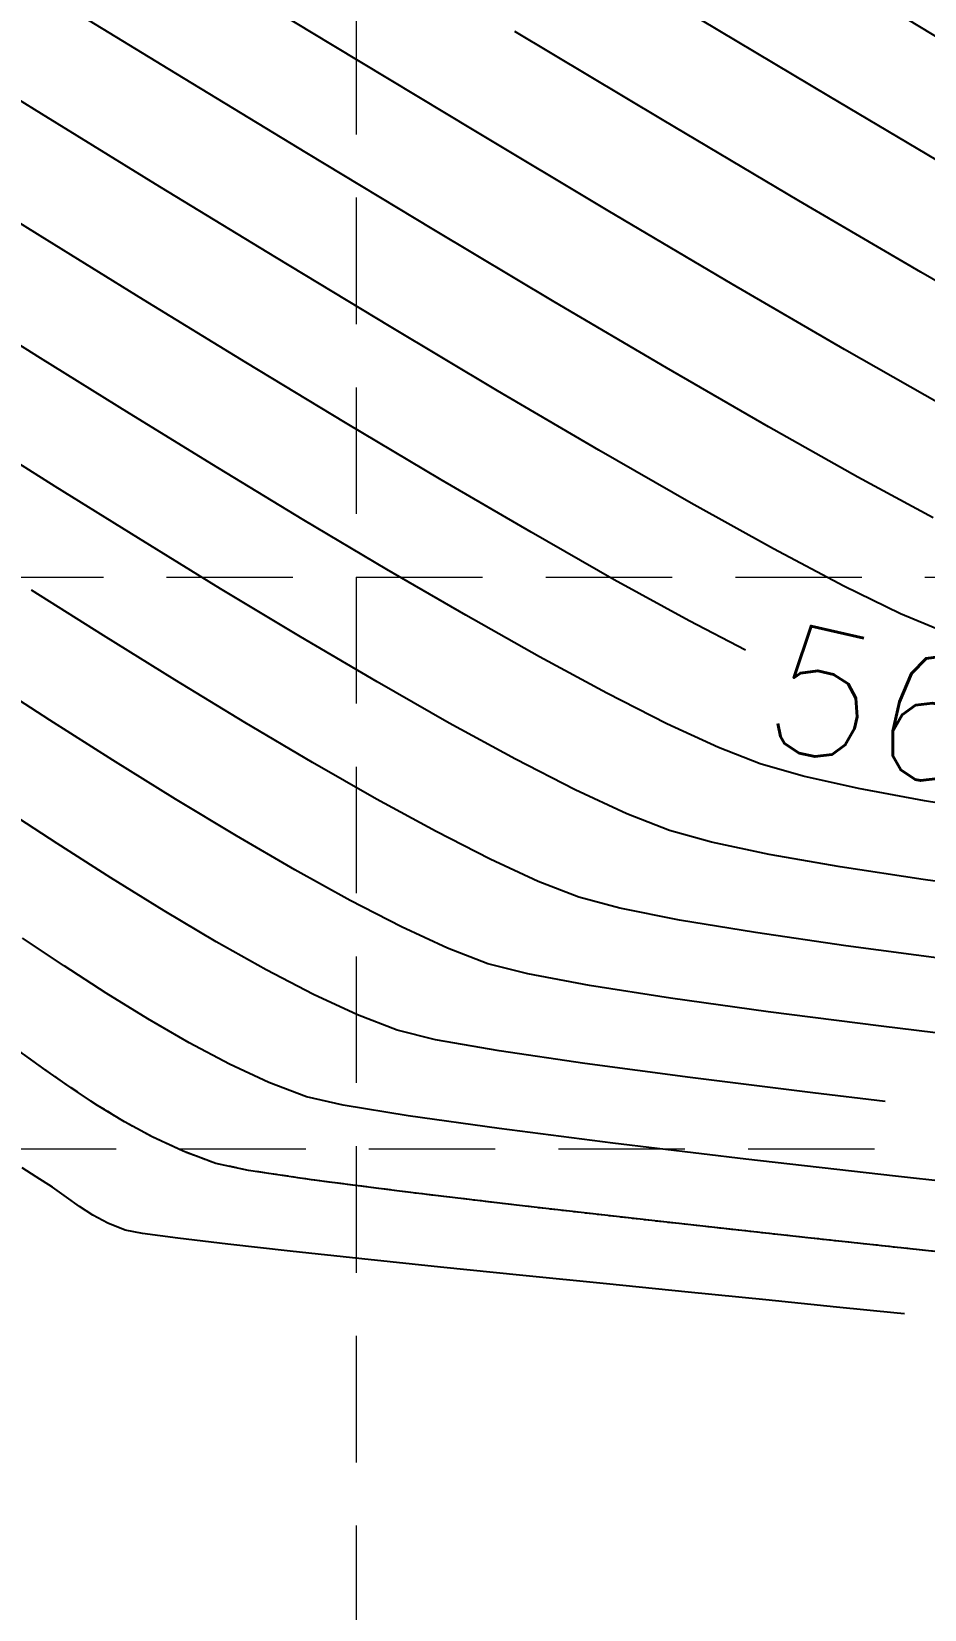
# Model space of a CAD drawing. Header units: inches. Extents: x 2547543 to 2548696, y 7125653 to 7126375.
# Drawn here: x 2548433.31 to 2548461.57, y 7125783.73 to 7125833.63 of the extents above; entities that cross this region are included whole.
import ezdxf

# ---------------------------------------------------------------- set-up
doc = ezdxf.new("R2010")
doc.units = ezdxf.units.IN
doc.header["$MEASUREMENT"] = 0
doc.linetypes.add('DASHED2', pattern=[0.375, 0.25, -0.125])
doc.linetypes.add('HIDDEN', pattern=[0.375, 0.25, -0.125])
for name, color, linetype in [('CONT-MJR', 6, 'Continuous'), ('CONT-MNR', 14, 'Continuous'), ('GRID', 254, 'HIDDEN'), ('V-100YR-LINE', 2, 'DASHED2')]:
    doc.layers.add(name, color=color, linetype=linetype)
doc.styles.add('L80', font='simplex', dxfattribs={"height": 3.2})

msp = doc.modelspace()

# ---------------------------------------------------------------- linework, layer by layer
at = {"layer": 'CONT-MJR', "color": 35, "extrusion": (0.5128703055098449, 0.8584661028405481, 0), "elevation": 7424313.578399705}
msp.add_lwpolyline([(1466862.147208235, 555.0000000000009), (1466866.864424847, 555.0000000000009)], dxfattribs=at)
at = {"layer": 'CONT-MJR', "color": 35, "extrusion": (-0.5094027393905352, -0.8605282384102328, 0), "elevation": -7430171.060669958}
msp.add_lwpolyline([(-1436893.253268595, 555), (-1436897.588036524, 555)], dxfattribs=at)
at = {"layer": 'CONT-MJR', "color": 35, "extrusion": (-0.528580168785645, -0.8488833872603111, 0), "elevation": -7396047.753460483}
msp.add_lwpolyline([(-1603247.998687922, 560.0000000000009), (-1603251.858164122, 560.0000000000009)], dxfattribs=at)
at = {"layer": 'CONT-MJR', "color": 35}
for points, elevation in [([(2548436.856941471, 7125825.141510164), (2548433.578126312, 7125827.167048254)], 560), ([(2548443.246707077, 7125821.255383861), (2548440.094432935, 7125823.160835667)], 560), ([(2548446.269870274, 7125819.455513852), (2548443.246707077, 7125821.255383861)], 560), ([(2548454.125757928, 7125814.992985603), (2548451.753289325, 7125816.293955621)], 560), ([(2548434.119526778, 7125807.954913437), (2548432.422923293, 7125809.061113338)], 565), ([(2548443.626253568, 7125802.526490245), (2548442.236774556, 7125803.170447449)], 565), ([(2548444.88413686, 7125802.041388134), (2548443.626253568, 7125802.526490245)], 565), ([(2548450.817642832, 7125800.989813782), (2548448.103714874, 7125801.392416529)], 565), ([(2548454.155559369, 7125800.54467002), (2548450.817642832, 7125800.989813782)], 565)]:
    msp.add_lwpolyline(points, dxfattribs=dict(at, elevation=elevation))
at = {"layer": 'CONT-MJR', "color": 35, "extrusion": (-0.5218734284872106, -0.8530229332433006, 0), "elevation": -7408453.743805076}
msp.add_lwpolyline([(-1544899.919190865, 560.0000000000009), (-1544903.714506722, 560.0000000000009)], dxfattribs=at)
at = {"layer": 'CONT-MJR', "color": 35, "extrusion": (-0.5041731608947647, -0.8636025844295405, 0), "elevation": -7438734.309211032}
msp.add_lwpolyline([(-1391798.833599284, 560), (-1391802.13391204, 560)], dxfattribs=at)
at = {"layer": 'CONT-MJR', "color": 35, "extrusion": (-0.4943733037799389, -0.8692496974458537, 0), "elevation": -7454000.170373083}
msp.add_lwpolyline([(-1307572.427869659, 560.0000000000005), (-1307575.457218344, 560.0000000000005)], dxfattribs=at)
at = {"layer": 'CONT-MJR', "color": 35, "extrusion": (0.46091505069718, 0.887444260807864, 0), "elevation": 7498384.48167686}
msp.add_lwpolyline([(1022782.384706599, 560.0000000000009), (1022784.390914689, 560.0000000000009)], dxfattribs=at)
at = {"layer": 'CONT-MJR', "color": 35, "extrusion": (-0.5382719436315568, -0.8427712113611299, 0), "elevation": -7377176.388823829}
msp.add_lwpolyline([(-1687873.567311655, 565), (-1687875.587848848, 565)], dxfattribs=at)
at = {"layer": 'CONT-MJR', "color": 35, "extrusion": (0.5270214580732027, 0.8498519769526899, 0), "elevation": 7398961.416485965}
msp.add_lwpolyline([(1589657.919355272, 565.0000000000005), (1589659.903375917, 565.0000000000005)], dxfattribs=at)
at = {"layer": 'CONT-MJR', "color": 35, "extrusion": (-0.5115820840713842, -0.8592344099587605, 0), "elevation": -7426472.532408262}
msp.add_lwpolyline([(-1455727.477864578, 565.0000000000009), (-1455729.394016141, 565.0000000000009)], dxfattribs=at)
at = {"layer": 'CONT-MJR', "color": 35, "extrusion": (-0.4905461536810473, -0.87141521165787, 0), "elevation": -7459661.759461205}
msp.add_lwpolyline([(-1274785.69381206, 565), (-1274787.51125686, 565)], dxfattribs=at)
at = {"layer": 'CONT-MJR', "color": 35, "extrusion": (0.4615504547477172, 0.88711395982826, 0), "elevation": 7497634.140773997}
msp.add_lwpolyline([(1028159.00970408, 565.0000000000009), (1028160.698439685, 565.0000000000009)], dxfattribs=at)
at = {"layer": 'CONT-MJR', "color": 35, "extrusion": (-0.2369819626390577, -0.9715140500187016, 0), "elevation": -7526752.271180738}
msp.add_lwpolyline([(787164.7067959739, 565), (787163.4574916777, 565)], dxfattribs=at)
at = {"layer": 'CONT-MJR', "color": 35, "extrusion": (-0.1732774724904237, -0.9848730464010732, 0), "elevation": -7459598.371583004}
msp.add_lwpolyline([(1275156.992754027, 565), (1275154.956084078, 565)], dxfattribs=at)
at = {"layer": 'CONT-MJR', "color": 35, "extrusion": (-0.1229772680327089, -0.992409487836151, 0), "elevation": -7385113.99871584}
msp.add_lwpolyline([(1652802.507249978, 565.0000000000009), (1652798.599763076, 565.0000000000009)], dxfattribs=at)
at = {"layer": 'CONT-MJR', "color": 35, "extrusion": (-0.1165983214337981, -0.993179153747611, 0), "elevation": -7374342.006412545}
msp.add_lwpolyline([(1700221.374570806, 565), (1700219.066608714, 565)], dxfattribs=at)
at = {"layer": 'CONT-MNR', "color": 35, "extrusion": (-0.5186371673776832, -0.8549944377681372, 0), "elevation": -7414264.919700921}
msp.add_lwpolyline([(-1516817.493126298, 557), (-1516822.916070754, 557)], dxfattribs=at)
at = {"layer": 'CONT-MNR', "color": 35, "extrusion": (0.522011116523079, 0.8529386813988029, 0), "elevation": 7408210.91197286}
msp.add_lwpolyline([(1546102.436689085, 558.0000000000009), (1546107.384471304, 558.0000000000009)], dxfattribs=at)
at = {"layer": 'CONT-MNR', "color": 35, "extrusion": (-0.5165285807301989, -0.8562699488413956, 0), "elevation": -7417990.48520197}
msp.add_lwpolyline([(-1498523.942764225, 554.0000000000005), (-1498527.346826212, 554.0000000000005)], dxfattribs=at)
at = {"layer": 'CONT-MNR', "color": 35}
for points, elevation in [([(2548453.275807342, 7125830.835219679), (2548448.604312833, 7125833.628766561)], 556), ([(2548447.313386202, 7125830.496812068), (2548442.836409017, 7125833.194547653)], 557), ([(2548441.061640399, 7125826.468694464), (2548437.370529569, 7125828.719206527)], 559), ([(2548461.455412724, 7125826.017166139), (2548457.588523266, 7125828.279660162)], 556), ([(2548455.487059538, 7125825.639363363), (2548451.555390589, 7125827.962283339)], 557), ([(2548433.59344251, 7125823.296483837), (2548430.781760642, 7125825.060567505)], 561), ([(2548448.059930231, 7125822.269399003), (2548444.642703585, 7125824.306746002)], 559), ([(2548462.117940568, 7125821.821957229), (2548459.033030411, 7125823.576454028)], 557), ([(2548451.259531439, 7125820.392691325), (2548448.059930231, 7125822.269399003)], 559), ([(2548441.928613777, 7125818.180910703), (2548439.201360022, 7125819.831782863)], 561), ([(2548462.110544485, 7125814.680067753), (2548460.805903934, 7125815.213010964)], 559), ([(2548440.061786956, 7125811.779779223), (2548437.848105642, 7125813.124554114)], 563), ([(2548456.36840861, 7125810.467174547), (2548455.045336828, 7125810.983346452)], 561), ([(2548459.479599473, 7125809.686894), (2548457.732702589, 7125810.077063885)], 561), ([(2548463.959767735, 7125808.913083177), (2548461.568740708, 7125809.298341546)], 561), ([(2548441.644752655, 7125807.115810456), (2548439.791824148, 7125808.192782673)], 564), ([(2548454.833837734, 7125807.990535523), (2548453.497340673, 7125808.360727944)], 562), ([(2548464.482354073, 7125806.404955745), (2548461.526499243, 7125806.811119607)], 562), ([(2548451.929557101, 7125805.905968029), (2548450.626272735, 7125806.254281341)], 563), ([(2548446.477184521, 7125804.64160462), (2548445.014634579, 7125805.316602893)], 564), ([(2548453.526656184, 7125803.056784641), (2548450.966351145, 7125803.45834599)], 564), ([(2548434.566842634, 7125800.218955334), (2548433.74382724, 7125800.795504779)], 567), ([(2548442.013068923, 7125799.934941531), (2548440.819646621, 7125800.39252649)], 566), ([(2548436.25376955, 7125799.143746388), (2548435.397810054, 7125799.666083935)], 567), ([(2548445.231087705, 7125799.334934988), (2548443.16665901, 7125799.671656937)], 566), ([(2548438.108824966, 7125798.218096078), (2548437.151761171, 7125798.658798501)], 567), ([(2548451.703549098, 7125798.476192783), (2548448.109127054, 7125798.933529124)], 566), ([(2548439.142000985, 7125797.828494929), (2548438.108824966, 7125798.218096078)], 567), ([(2548455.917125882, 7125797.971679403), (2548451.703549098, 7125798.476192783)], 566), ([(2548440.17334477, 7125797.612276779), (2548439.142000985, 7125797.828494929)], 567), ([(2548465.812831843, 7125796.856135288), (2548460.652629449, 7125797.428742426)], 566), ([(2548434.41532802, 7125796.764518106), (2548433.970116626, 7125797.080786703)], 568), ([(2548435.251012747, 7125796.191542775), (2548434.829432411, 7125796.466900211)], 568), ([(2548435.718651976, 7125795.942055561), (2548435.251012747, 7125796.191542775)], 568), ([(2548452.94411768, 7125796.022307684), (2548448.661635397, 7125796.51009845)], 567), ([(2548436.270933048, 7125795.722048325), (2548435.718651976, 7125795.942055561)], 568), ([(2548463.067598521, 7125794.921527117), (2548457.780608823, 7125795.489706242)], 567), ([(2548458.785228403, 7125793.290043375), (2548456.55267751, 7125793.514375305)], 568), ([(2548460.93583543, 7125793.070710632), (2548460.70598029, 7125793.094714486)], 568)]:
    msp.add_lwpolyline(points, dxfattribs=dict(at, elevation=elevation))
at = {"layer": 'CONT-MNR', "color": 35, "extrusion": (-0.5260588818806576, -0.8504481482103847, 0), "elevation": -7400775.939674431}
msp.add_lwpolyline([(-1581296.044378862, 559.0000000000009), (-1581300.453629948, 559.0000000000009)], dxfattribs=at)
at = {"layer": 'CONT-MNR', "color": 35, "extrusion": (0.5195340753960099, 0.8544497319927096, 0), "elevation": 7412665.819682462}
msp.add_lwpolyline([(1524595.7828086, 558.0000000000009), (1524600.638436508, 558.0000000000009)], dxfattribs=at)
at = {"layer": 'CONT-MNR', "color": 35, "extrusion": (0.5235967288286238, 0.8519662349881976, 0), "elevation": 7405318.935907058}
msp.add_lwpolyline([(1559878.015896302, 559), (1559882.414391713, 559)], dxfattribs=at)
at = {"layer": 'CONT-MNR', "color": 35, "extrusion": (-0.5097840844396956, -0.860302381289266, 0), "elevation": -7429530.15614876}
msp.add_lwpolyline([(-1440189.71339978, 556.0000000000009), (-1440194.726423128, 556.0000000000009)], dxfattribs=at)
at = {"layer": 'CONT-MNR', "color": 35, "extrusion": (-0.5129065987847564, -0.8584444192392731, 0), "elevation": -7424244.866124403}
msp.add_lwpolyline([(-1467180.168233363, 557), (-1467185.109734864, 557)], dxfattribs=at)
at = {"layer": 'CONT-MNR', "color": 35, "extrusion": (-0.5164505129384993, -0.8563170369002131, 0), "elevation": -7418113.636454041}
msp.add_lwpolyline([(-1497859.436123211, 558), (-1497864.123310586, 558)], dxfattribs=at)
at = {"layer": 'CONT-MNR', "color": 35, "extrusion": (-0.512528385263913, -0.8586702826456531, 0), "elevation": -7424887.128642966}
msp.add_lwpolyline([(-1463909.469125122, 558.0000000000005), (-1463913.911622128, 558.0000000000005)], dxfattribs=at)
at = {"layer": 'CONT-MNR', "color": 35, "extrusion": (-0.5168335525495046, -0.8560859062962423, 0), "elevation": -7417439.457912689}
msp.add_lwpolyline([(-1501177.549704446, 559), (-1501181.732769673, 559)], dxfattribs=at)
at = {"layer": 'CONT-MNR', "color": 35, "extrusion": (0.5028569748289616, 0.864369633239082, 0), "elevation": 7440855.911131188}
msp.add_lwpolyline([(1380459.487115243, 557), (1380463.589493134, 557)], dxfattribs=at)
at = {"layer": 'CONT-MNR', "color": 35, "extrusion": (-0.4979416161740534, -0.8672105551029529, 0), "elevation": -7448576.551779203}
msp.add_lwpolyline([(-1338188.805628049, 556), (-1338192.650155878, 556)], dxfattribs=at)
at = {"layer": 'CONT-MNR', "color": 35, "extrusion": (0.5073935048863311, 0.8617144719680441, 0), "elevation": 7433493.504137833}
msp.add_lwpolyline([(1419557.124271583, 558.0000000000009), (1419561.245886513, 558.0000000000009)], dxfattribs=at)
at = {"layer": 'CONT-MNR', "color": 35, "extrusion": (-0.527819032500099, -0.849356856056781, 0), "elevation": -7397478.625599255}
msp.add_lwpolyline([(-1596612.295481002, 561), (-1596615.61332095, 561)], dxfattribs=at)
at = {"layer": 'CONT-MNR', "color": 35, "extrusion": (0.5004040092967207, 0.8657920232248434, 0), "elevation": 7444737.008811166}
msp.add_lwpolyline([(1359356.041855575, 558.0000000000009), (1359359.766495598, 558.0000000000009)], dxfattribs=at)
at = {"layer": 'CONT-MNR', "color": 35, "extrusion": (-0.5233502311737535, -0.8521176770437162, 0), "elevation": -7405763.287254885}
msp.add_lwpolyline([(-1557729.363916034, 561.0000000000009), (-1557732.637979558, 561.0000000000009)], dxfattribs=at)
at = {"layer": 'CONT-MNR', "color": 35, "extrusion": (-0.490362341167192, -0.871518659791648, 0), "elevation": -7459953.240949383}
msp.add_lwpolyline([(-1273203.574232069, 558), (-1273206.82598726, 558)], dxfattribs=at)
at = {"layer": 'CONT-MNR', "color": 35, "extrusion": (0.5331039583126764, 0.8460497441825489, 0), "elevation": 7387377.831527686}
msp.add_lwpolyline([(1642700.45784255, 562.0000000000009), (1642703.566009304, 562.0000000000009)], dxfattribs=at)
at = {"layer": 'CONT-MNR', "color": 35, "extrusion": (-0.4976523603686078, -0.8673765780902509, 0), "elevation": -7449012.492888507}
msp.add_lwpolyline([(-1335711.029151575, 559.0000000000005), (-1335714.405063428, 559.0000000000005)], dxfattribs=at)
at = {"layer": 'CONT-MNR', "color": 35, "extrusion": (-0.5286453631963798, -0.8488427887253138, 0), "elevation": -7395918.126410906}
msp.add_lwpolyline([(-1603808.324053259, 562), (-1603811.42512745, 562)], dxfattribs=at)
at = {"layer": 'CONT-MNR', "color": 35, "extrusion": (-0.4747537844918084, -0.8801186534273124, 0), "elevation": -7481457.469636672}
msp.add_lwpolyline([(-1140060.37763633, 558.0000000000009), (-1140063.080976767, 558.0000000000009)], dxfattribs=at)
at = {"layer": 'CONT-MNR', "color": 35, "extrusion": (-0.4859542377265584, -0.87398425548496, 0), "elevation": -7466285.474479376}
msp.add_lwpolyline([(-1235509.986502419, 559.0000000000009), (-1235512.96479822, 559.0000000000009)], dxfattribs=at)
at = {"layer": 'CONT-MNR', "color": 35, "extrusion": (-0.5109617226215055, -0.8596034655675043, 0), "elevation": -7427534.281160137}
msp.add_lwpolyline([(-1450367.759471326, 561), (-1450370.819171839, 561)], dxfattribs=at)
at = {"layer": 'CONT-MNR', "color": 35, "extrusion": (-0.5230363735953656, -0.8523103612512343, 0), "elevation": -7406333.260836827}
msp.add_lwpolyline([(-1554999.74912364, 562.0000000000005), (-1555002.798164062, 562.0000000000005)], dxfattribs=at)
at = {"layer": 'CONT-MNR', "color": 35, "extrusion": (-0.4682462024241491, -0.8835980386552265, 0), "elevation": -7489663.373762934}
msp.add_lwpolyline([(-1084822.934832582, 559.0000000000009), (-1084825.451804564, 559.0000000000009)], dxfattribs=at)
at = {"layer": 'CONT-MNR', "color": 35, "extrusion": (-0.5022093118347452, -0.864746094010532, 0), "elevation": -7441874.674731799}
msp.add_lwpolyline([(-1374891.092467224, 561.0000000000009), (-1374893.981770391, 561.0000000000009)], dxfattribs=at)
at = {"layer": 'CONT-MNR', "color": 35, "extrusion": (0.5328298608690326, 0.8462223935622878, 0), "elevation": 7387906.403623215}
msp.add_lwpolyline([(1640303.500255536, 563), (1640306.191962543, 563)], dxfattribs=at)
at = {"layer": 'CONT-MNR', "color": 35, "extrusion": (0.5159450479225233, 0.8566216828473497, 0), "elevation": 7418983.132296614}
msp.add_lwpolyline([(1493478.173625613, 562.0000000000009), (1493481.125776571, 562.0000000000009)], dxfattribs=at)
at = {"layer": 'CONT-MNR', "color": 35, "extrusion": (0.4384279333655467, 0.8987663474145078, 0), "elevation": 7521759.315744154}
msp.add_lwpolyline([(833685.627333858, 559), (833687.6202995311, 559)], dxfattribs=at)
at = {"layer": 'CONT-MNR', "color": 35, "extrusion": (0.4907800163866846, 0.8712835218891068, 0), "elevation": 7459332.223107627}
msp.add_lwpolyline([(1276785.07980363, 561), (1276787.756782005, 561)], dxfattribs=at)
at = {"layer": 'CONT-MNR', "color": 35, "extrusion": (-0.5268509941654531, -0.8499576636202968, 0), "elevation": -7399286.488584192}
msp.add_lwpolyline([(-1588177.449651161, 563.0000000000005), (-1588180.109906589, 563.0000000000005)], dxfattribs=at)
at = {"layer": 'CONT-MNR', "color": 35, "extrusion": (0.5068553875834126, 0.8620310992520333, 0), "elevation": 7434365.159511305}
msp.add_lwpolyline([(1414918.546800719, 562.0000000000009), (1414921.357334819, 562.0000000000009)], dxfattribs=at)
at = {"layer": 'CONT-MNR', "color": 35, "extrusion": (0.4753183239378566, 0.8798138956216293, 0), "elevation": 7480714.737734979}
msp.add_lwpolyline([(1144866.288810195, 561.0000000000009), (1144868.711833668, 561.0000000000009)], dxfattribs=at)
at = {"layer": 'CONT-MNR', "color": 35, "extrusion": (-0.541150234069111, -0.8409259326284012, 0), "elevation": -7371365.570221369}
msp.add_lwpolyline([(-1713090.606829409, 564), (-1713092.976370948, 564)], dxfattribs=at)
at = {"layer": 'CONT-MNR', "color": 35, "extrusion": (0.4949411985044507, 0.8689264698597793, 0), "elevation": 7453137.634854015}
msp.add_lwpolyline([(1312445.170745828, 562), (1312447.795136565, 562)], dxfattribs=at)
at = {"layer": 'CONT-MNR', "color": 35, "extrusion": (-0.4533587869382791, -0.8913281159628321, 0), "elevation": -7506800.099806676}
msp.add_lwpolyline([(-959041.1808319562, 561.0000000000005), (-959043.308804045, 561.0000000000005)], dxfattribs=at)
at = {"layer": 'CONT-MNR', "color": 35, "extrusion": (-0.5352536046107915, -0.8446914103689906, 0), "elevation": -7383170.485791566}
msp.add_lwpolyline([(-1661473.897742302, 564), (-1661476.263684948, 564)], dxfattribs=at)
at = {"layer": 'CONT-MNR', "color": 35, "extrusion": (0.5093199166063866, 0.8605772612311248, 0), "elevation": 7430282.865236601}
msp.add_lwpolyline([(1436185.811156419, 563.0000000000009), (1436188.292645665, 563.0000000000009)], dxfattribs=at)
at = {"layer": 'CONT-MNR', "color": 35, "extrusion": (-0.4788122075401099, -0.8779173479949959, 0), "elevation": -7476101.069037615}
msp.add_lwpolyline([(-1174597.851062527, 562), (-1174600.24511575, 562)], dxfattribs=at)
at = {"layer": 'CONT-MNR', "color": 35, "extrusion": (-0.4199320985405812, -0.907555525913045, 0), "elevation": -7537247.209772568}
msp.add_lwpolyline([(-679492.30110378, 561), (-679494.0939880651, 561)], dxfattribs=at)
at = {"layer": 'CONT-MNR', "color": 35, "extrusion": (-0.5272548434259416, -0.849707202560909, 0), "elevation": -7398527.740829707}
msp.add_lwpolyline([(-1591691.488932361, 564), (-1591693.815818831, 564)], dxfattribs=at)
at = {"layer": 'CONT-MNR', "color": 35, "extrusion": (-0.4963946506146601, -0.8680969708743084, 0), "elevation": -7450927.598023924}
msp.add_lwpolyline([(-1324916.934933483, 563.0000000000009), (-1324919.26946554, 563.0000000000009)], dxfattribs=at)
at = {"layer": 'CONT-MNR', "color": 35, "extrusion": (-0.4559582419893908, -0.8900011694160542, 0), "elevation": -7503965.934863313}
msp.add_lwpolyline([(-980947.7025578488, 562), (-980949.8226703815, 562)], dxfattribs=at)
at = {"layer": 'CONT-MNR', "color": 35, "extrusion": (-0.2749246538560497, -0.9614657740669355, 0), "elevation": -7551856.361628229}
msp.add_lwpolyline([(491194.0177690231, 561.0000000000009), (491192.5987960182, 561.0000000000009)], dxfattribs=at)
at = {"layer": 'CONT-MNR', "color": 35, "extrusion": (0.4213840529484331, 0.9068822855921006, 0), "elevation": 7536146.945561805}
msp.add_lwpolyline([(691556.1198356953, 562.0000000000009), (691557.9235625267, 562.0000000000009)], dxfattribs=at)
at = {"layer": 'CONT-MNR', "color": 35, "extrusion": (-0.1828510659446203, -0.9831406245715392, 0), "elevation": -7471661.518512326}
msp.add_lwpolyline([(1202534.272468465, 561), (1202532.147501617, 561)], dxfattribs=at)
at = {"layer": 'CONT-MNR', "color": 35, "extrusion": (-0.5166276088571639, -0.8562102041943493, 0), "elevation": -7417784.043758782}
msp.add_lwpolyline([(-1499389.093277343, 564), (-1499391.345821413, 564)], dxfattribs=at)
at = {"layer": 'CONT-MNR', "color": 35, "extrusion": (-0.4790190685947659, -0.877804495273636, 0), "elevation": -7475820.864587015}
msp.add_lwpolyline([(-1176360.615892303, 563.0000000000005), (-1176362.76550795, 563.0000000000005)], dxfattribs=at)
at = {"layer": 'CONT-MNR', "color": 35, "extrusion": (-0.3636881367664366, -0.931520766905042, 0), "elevation": -7564680.773087393}
msp.add_lwpolyline([(-217634.6094032214, 562), (-217636.0569036272, 562)], dxfattribs=at)
at = {"layer": 'CONT-MNR', "color": 35, "extrusion": (-0.4547418034564141, -0.8906233166660349, 0), "elevation": -7505296.026888069}
msp.add_lwpolyline([(-970695.474934916, 563.0000000000009), (-970697.4022810762, 563.0000000000009)], dxfattribs=at)
at = {"layer": 'CONT-MNR', "color": 35, "extrusion": (-0.206526969719577, -0.9784409081689344, 0), "elevation": -7498506.695996745}
msp.add_lwpolyline([(1021842.788584173, 562.0000000000009), (1021840.930958853, 562.0000000000009)], dxfattribs=at)
at = {"layer": 'CONT-MNR', "color": 35, "extrusion": (-0.4188860886091426, -0.9080387903441866, 0), "elevation": -7538018.920383145}
msp.add_lwpolyline([(-670810.4599984852, 563), (-670812.1288607405, 563)], dxfattribs=at)
at = {"layer": 'CONT-MNR', "color": 35, "extrusion": (-0.1727037014565861, -0.9849738227502264, 0), "elevation": -7458861.855437856}
msp.add_lwpolyline([(1279512.022601117, 562), (1279509.740480149, 562)], dxfattribs=at)
at = {"layer": 'CONT-MNR', "color": 35, "extrusion": (-0.1511170198673382, -0.988515880654638, 0), "elevation": -7429089.106399851}
msp.add_lwpolyline([(1442364.000735086, 562), (1442361.34295736, 562)], dxfattribs=at)
at = {"layer": 'CONT-MNR', "color": 35, "extrusion": (-0.4834914209377003, -0.8753490994338451, 0), "elevation": -7469718.51356224}
msp.add_lwpolyline([(-1214488.509850219, 564.0000000000009), (-1214490.50905723, 564.0000000000009)], dxfattribs=at)
at = {"layer": 'CONT-MNR', "color": 35, "extrusion": (0.3614511552060827, 0.9323910458601521, 0), "elevation": 7565178.368878135}
msp.add_lwpolyline([(199478.3576313248, 563), (199479.7341985772, 563)], dxfattribs=at)
at = {"layer": 'CONT-MNR', "color": 35, "extrusion": (-0.4571430889043225, -0.8893931618058545, 0), "elevation": -7502646.546839288}
msp.add_lwpolyline([(-990943.0841084742, 564), (-990944.9054378234, 564)], dxfattribs=at)
at = {"layer": 'CONT-MNR', "color": 35, "extrusion": (-0.1954273041717009, -0.9807181902994263, 0), "elevation": -7486444.562930445}
msp.add_lwpolyline([(1106738.04810638, 563.0000000000009), (1106736.126166205, 563.0000000000009)], dxfattribs=at)
at = {"layer": 'CONT-MNR', "color": 35, "extrusion": (-0.163500200429107, -0.9865433008538661, 0), "elevation": -7446588.418617484}
msp.add_lwpolyline([(1349091.84348741, 563.0000000000005), (1349089.405735992, 563.0000000000005)], dxfattribs=at)
at = {"layer": 'CONT-MNR', "color": 35, "extrusion": (-0.5547104364326357, -0.8320434674418847, 0), "elevation": -7342621.858983856}
msp.add_lwpolyline([(-1832349.745234616, 566.0000000000005), (-1832351.330990953, 566.0000000000005)], dxfattribs=at)
at = {"layer": 'CONT-MNR', "color": 35, "extrusion": (-0.1441857748363047, -0.9895506365693747, 0), "elevation": -7418796.138866239}
msp.add_lwpolyline([(1494389.633621061, 563.0000000000009), (1494386.739902255, 563.0000000000009)], dxfattribs=at)
at = {"layer": 'CONT-MNR', "color": 35, "extrusion": (-0.1312223824733265, -0.9913529574969876, 0), "elevation": -7398602.45081717}
msp.add_lwpolyline([(1591360.666099123, 563), (1591357.377176111, 563)], dxfattribs=at)
at = {"layer": 'CONT-MNR', "color": 35, "extrusion": (0.3603924970763058, 0.9328007547440691, 0), "elevation": 7565396.937425426}
msp.add_lwpolyline([(190892.3610339947, 564), (190893.7311232337, 564)], dxfattribs=at)
at = {"layer": 'CONT-MNR', "color": 35, "extrusion": (0.248392081226606, 0.9686595759005924, 0), "elevation": 7535492.665604877}
msp.add_lwpolyline([(-698586.3030781308, 564.0000000000009), (-698584.9990676441, 564.0000000000009)], dxfattribs=at)
at = {"layer": 'CONT-MNR', "color": 35, "extrusion": (-0.543210358893975, -0.8395966329078977, 0), "elevation": -7367137.043751066}
msp.add_lwpolyline([(-1731152.119524563, 566), (-1731153.699554053, 566)], dxfattribs=at)
at = {"layer": 'CONT-MNR', "color": 35, "extrusion": (-0.1844503990566109, -0.982841823635857, 0), "elevation": -7473600.463591148}
msp.add_lwpolyline([(1190366.903724225, 564.0000000000009), (1190364.921712415, 564.0000000000009)], dxfattribs=at)
at = {"layer": 'CONT-MNR', "color": 35, "extrusion": (-0.5257311315419337, -0.850650796348089, 0), "elevation": -7401362.150775648}
msp.add_lwpolyline([(-1578426.205913187, 566), (-1578427.760592571, 566)], dxfattribs=at)
at = {"layer": 'CONT-MNR', "color": 35, "extrusion": (-0.1379694144085601, -0.9904364899819468, 0), "elevation": -7409264.00858459}
msp.add_lwpolyline([(1540941.620866795, 564), (1540938.490888161, 564)], dxfattribs=at)
at = {"layer": 'CONT-MNR', "color": 35, "extrusion": (0.5010584338486022, 0.8654134537139957, 0), "elevation": 7443681.114675924}
msp.add_lwpolyline([(1364990.22490642, 566.0000000000009), (1364991.735310083, 566.0000000000009)], dxfattribs=at)
at = {"layer": 'CONT-MNR', "color": 35, "extrusion": (-0.1269143676502922, -0.9919136773348407, 0), "elevation": -7391616.846931775}
msp.add_lwpolyline([(1623485.846279124, 564), (1623482.249974094, 564)], dxfattribs=at)
at = {"layer": 'CONT-MNR', "color": 35, "extrusion": (-0.1191167230677485, -0.992880257778148, 0), "elevation": -7378632.521125753}
msp.add_lwpolyline([(1681517.600990646, 564.0000000000005), (1681513.610738763, 564.0000000000005)], dxfattribs=at)
at = {"layer": 'CONT-MNR', "color": 35, "extrusion": (0.5805979458159332, 0.8141904109692764, 0), "elevation": 7281374.074891334}
msp.add_lwpolyline([(2062314.986948946, 567.0000000000005), (2062316.00894995, 567.0000000000005)], dxfattribs=at)
at = {"layer": 'CONT-MNR', "color": 35, "extrusion": (-0.4672150634342336, -0.884143701272675, 0), "elevation": -7490901.402312723}
msp.add_lwpolyline([(-1076094.751831812, 566.0000000000009), (-1076096.200115187, 566.0000000000009)], dxfattribs=at)
at = {"layer": 'CONT-MNR', "color": 35, "extrusion": (0.4211139666176138, 0.9070077326680183, 0), "elevation": 7536340.079721958}
msp.add_lwpolyline([(689318.538955872, 566), (689319.9089443837, 566)], dxfattribs=at)
at = {"layer": 'CONT-MNR', "color": 35, "extrusion": (0.5539321876041468, 0.8325617884193848, 0), "elevation": 7344328.908789866}
msp.add_lwpolyline([(1825479.864990768, 567), (1825480.863075753, 567)], dxfattribs=at)
at = {"layer": 'CONT-MNR', "color": 35, "extrusion": (-0.2225090328386973, -0.9749306284578343, 0), "elevation": -7514211.976410814}
msp.add_lwpolyline([(899000.5049172495, 566.0000000000009), (898999.3216637406, 566.0000000000009)], dxfattribs=at)
at = {"layer": 'CONT-MNR', "color": 35, "extrusion": (-0.1381349268474723, -0.9904134197318025, 0), "elevation": -7409516.583206659}
msp.add_lwpolyline([(1539695.492356729, 566.0000000000009), (1539692.586459767, 566.0000000000009)], dxfattribs=at)
at = {"layer": 'CONT-MNR', "color": 35, "extrusion": (-0.4751735031712643, -0.8798921194578053, 0), "elevation": -7480883.893733959}
msp.add_lwpolyline([(-1143640.944826231, 567.0000000000009), (-1143641.965396368, 567.0000000000009)], dxfattribs=at)
at = {"layer": 'CONT-MNR', "color": 35, "extrusion": (-0.5373273983712648, -0.8433737409710882, 0), "elevation": -7379053.539254826}
msp.add_lwpolyline([(-1679604.328021579, 568), (-1679604.852302731, 568)], dxfattribs=at)
at = {"layer": 'CONT-MNR', "color": 35, "extrusion": (-0.1139062124940765, -0.9934915071379596, 0), "elevation": -7369704.727672316}
msp.add_lwpolyline([(1720201.418554541, 566.0000000000009), (1720196.65202807, 566.0000000000009)], dxfattribs=at)
at = {"layer": 'CONT-MNR', "color": 35, "extrusion": (-0.5411060062547999, -0.8409543923394303, 0), "elevation": -7371443.281780937}
msp.add_lwpolyline([(-1712694.859010017, 568), (-1712695.471292147, 568)], dxfattribs=at)
at = {"layer": 'CONT-MNR', "color": 35, "extrusion": (-0.1473977968561983, -0.9890772919655667, 0), "elevation": -7423599.072416265}
msp.add_lwpolyline([(1470279.457969184, 567), (1470277.436495349, 567)], dxfattribs=at)
at = {"layer": 'CONT-MNR', "color": 35, "extrusion": (-0.1282883114704292, -0.9917369152855339, 0), "elevation": -7393851.590670355}
msp.add_lwpolyline([(1613230.561637008, 567), (1613227.673841262, 567)], dxfattribs=at)
at = {"layer": 'CONT-MNR', "color": 35, "extrusion": (-0.58361065960723, -0.8120336187577544, 0), "elevation": -7273680.023319287}
msp.add_lwpolyline([(-2089276.0195622, 568), (-2089276.529521863, 568)], dxfattribs=at)
at = {"layer": 'CONT-MNR', "color": 35, "extrusion": (-0.1188080974230744, -0.9929172352148538, 0), "elevation": -7378102.506379894}
msp.add_lwpolyline([(1683796.273209233, 567.0000000000005), (1683792.622388211, 567.0000000000005)], dxfattribs=at)
at = {"layer": 'CONT-MNR', "color": 35, "extrusion": (-0.189593348988665, -0.9818627001873849, 0), "elevation": -7479719.595924469}
msp.add_lwpolyline([(1151211.605648494, 568.0000000000009), (1151211.043081548, 568.0000000000009)], dxfattribs=at)
at = {"layer": 'CONT-MNR', "color": 35, "extrusion": (-0.1094597601701509, -0.9939912277799503, 0), "elevation": -7361931.785191137}
msp.add_lwpolyline([(1753156.812967943, 567), (1753151.947239748, 567)], dxfattribs=at)
at = {"layer": 'CONT-MNR', "color": 35, "extrusion": (-0.1351276023464409, -0.9908282046268677, 0), "elevation": -7404803.433797706}
msp.add_lwpolyline([(1562172.529176302, 568.0000000000005), (1562171.405913571, 568.0000000000005)], dxfattribs=at)
at = {"layer": 'CONT-MNR', "color": 35, "extrusion": (-0.1186131395953087, -0.992940543595307, 0), "elevation": -7377769.445864719}
msp.add_lwpolyline([(1685235.975289467, 568), (1685234.377693607, 568)], dxfattribs=at)
at = {"layer": 'CONT-MNR', "color": 35, "extrusion": (-0.1107478935633368, -0.9938485317548564, 0), "elevation": -7364195.479758333}
msp.add_lwpolyline([(1743598.045849516, 568), (1743596.061205628, 568)], dxfattribs=at)
at = {"layer": 'CONT-MNR', "color": 35, "extrusion": (-0.1062416581523165, -0.9943403391560892, 0), "elevation": -7356216.121197988}
msp.add_lwpolyline([(1776964.182485369, 568.0000000000009), (1776961.898243796, 568.0000000000009)], dxfattribs=at)
at = {"layer": 'CONT-MNR', "color": 35, "extrusion": (-0.1034136702732868, -0.9946384332010341, 0), "elevation": -7351133.310115279}
msp.add_lwpolyline([(1797878.016088086, 568), (1797875.519751738, 568)], dxfattribs=at)
at = {"layer": 'CONT-MNR', "color": 35, "extrusion": (-0.1015740991386945, -0.9948279762773877, 0), "elevation": -7347795.906978183}
msp.add_lwpolyline([(1811472.083308116, 568), (1811469.462401708, 568)], dxfattribs=at)
at = {"layer": 'CONT-MNR', "color": 35, "extrusion": (-0.1004026418237966, -0.9949468877858769, 0), "elevation": -7345657.846871328}
msp.add_lwpolyline([(1820125.344989482, 568.0000000000005), (1820122.687048236, 568.0000000000005)], dxfattribs=at)
at = {"layer": 'CONT-MNR', "color": 35, "extrusion": (-0.09975305385885569, -0.995012225174059, 0), "elevation": -7344467.984216968}
msp.add_lwpolyline([(1824923.291626211, 568), (1824920.684190773, 568)], dxfattribs=at)
at = {"layer": 'CONT-MNR', "color": 35, "extrusion": (-0.09958838055477306, -0.9950287204189022, 0), "elevation": -7344165.863573529}
msp.add_lwpolyline([(1826141.226389528, 568.0000000000009), (1826138.757003209, 568.0000000000009)], dxfattribs=at)
at = {"layer": 'CONT-MNR', "color": 35, "extrusion": (-0.1011721732256135, -0.994868931751719, 0), "elevation": -7347063.472026484}
msp.add_lwpolyline([(1814452.406821509, 568), (1814450.476163283, 568)], dxfattribs=at)
at = {"layer": 'GRID', "color": 252, "linetype": 'HIDDEN', "lineweight": 0, "ltscale": 16}
for p, q in [((2548443.583313589, 7126356.376313465), (2548443.583313589, 7125726.296813901)), ((2547561.583313602, 7125816.376313472), (2548677.583313586, 7125816.376313472)), ((2547561.986892405, 7125798.2968139), (2548677.986892388, 7125798.2968139))]:
    msp.add_line(p, q, dxfattribs=at)
at = {"layer": 'V-100YR-LINE', "color": 5}
for p, q in [((2548433.74382724, 7125800.795504779, 567), (2548432.911723822, 7125801.388876462, 567)), ((2548434.566842634, 7125800.218955334, 567), (2548433.74382724, 7125800.795504779, 567)), ((2548435.397810054, 7125799.666083935, 567), (2548434.566842634, 7125800.218955334, 567)), ((2548436.25376955, 7125799.143746388, 567), (2548435.397810054, 7125799.666083935, 567)), ((2548437.151761171, 7125798.658798501, 567), (2548436.25376955, 7125799.143746388, 567)), ((2548438.108824966, 7125798.218096078, 567), (2548437.151761171, 7125798.658798501, 567)), ((2548439.142000985, 7125797.828494929, 567), (2548438.108824966, 7125798.218096078, 567)), ((2548440.17334477, 7125797.612276779, 567), (2548439.142000985, 7125797.828494929, 567)), ((2548442.172738637, 7125797.31431599, 567), (2548440.17334477, 7125797.612276779, 567)), ((2548445.036672282, 7125796.94384555, 567), (2548442.172738637, 7125797.31431599, 567)), ((2548448.661635397, 7125796.51009845, 567), (2548445.036672282, 7125796.94384555, 567)), ((2548452.94411768, 7125796.022307684, 567), (2548448.661635397, 7125796.51009845, 567)), ((2548457.780608823, 7125795.489706242, 567), (2548452.94411768, 7125796.022307684, 567)), ((2548463.067598521, 7125794.921527117, 567), (2548457.780608823, 7125795.489706242, 567))]:
    msp.add_line(p, q, dxfattribs=at)

# ---------------------------------------------------------------- texts
at = {"layer": 'CONT-MJR', "color": 35, "insert": (2548457.146684984, 7125815.015995731, 560), "char_height": 4, "width": 15.04761904761904, "attachment_point": 1, "rotation": 347.2124555713126, "style": 'L80'}
msp.add_mtext('\\Fsimplex.shx;\\W1.0000000000;\\T1.0000000000;\\o\\l560', dxfattribs=at)

doc.saveas('drawing.dxf')
